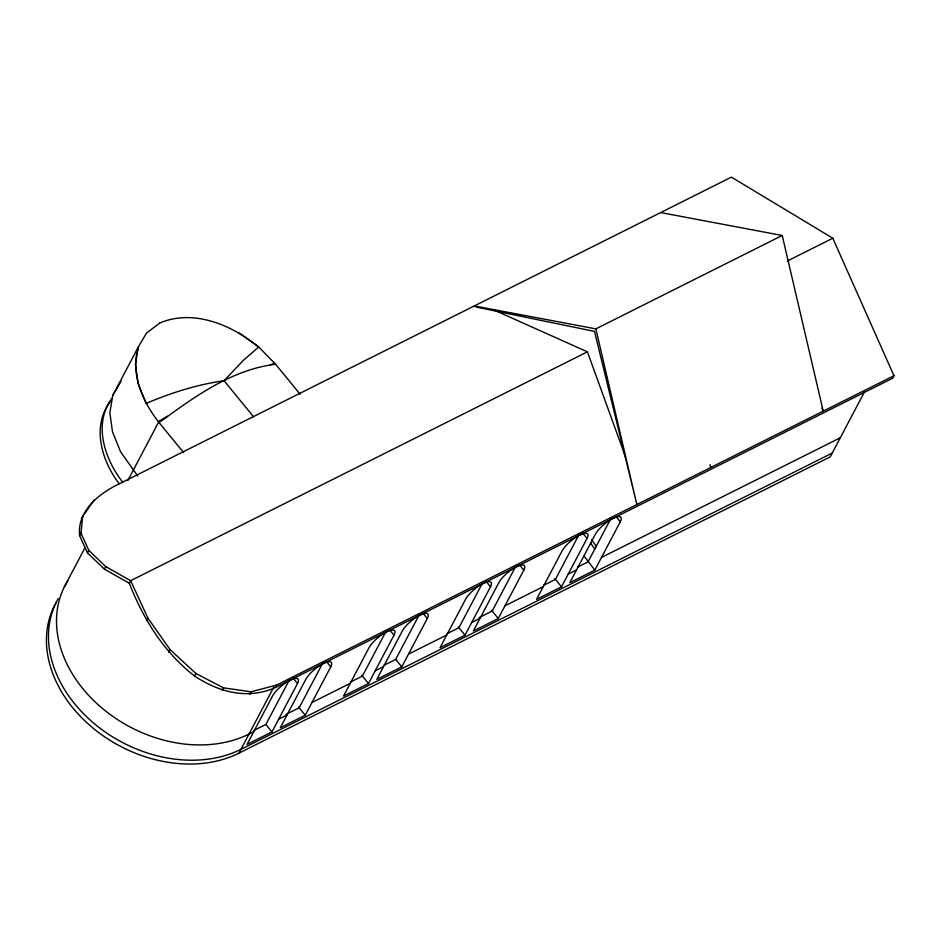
<?xml version="1.0" encoding="UTF-8"?>
<svg xmlns="http://www.w3.org/2000/svg" width="941" height="941" viewBox="0 0 941 941"><rect width="100%" height="100%" fill="white"/><g stroke="black" fill="none" stroke-linecap="round" stroke-linejoin="round"><path stroke-width="1.41" d="M79.644 535.605C77.091 512.869 95.923 496.283 114.026 486.462L731.392 177.131L832.809 238.238L893.95 375.718L892.609 378.27L275.254 687.612C247.459 699.845 218.935 692.211 194.587 676.038C163.934 652.372 143.232 618.943 129.293 583.244L104.427 569.164L87.489 552.92L79.644 535.605L80.985 533.065L82.761 515.88M159.758 323.104L146.573 332.985L138.268 347.064L112.767 395.443L109.85 412.687L112.52 431.907L120.601 451.809L137.739 476.064M138.268 347.064C130.223 373.965 142.538 401.642 159.088 422.615C193.987 397.102 231.474 369.613 275.572 364.249L258.728 346.994L239.002 332.938M138.351 347.111L135.445 364.343L138.104 383.54L146.173 403.418C171.086 392.75 197.187 384.598 224.04 380.705L243.59 360.097L258.693 347.041C231.827 325.057 193.846 308.613 159.699 323.034M94.029 499.989L84.631 513.88M64.235 587.125L85.125 547.486M87.489 552.92L88.83 550.367L80.985 533.065M127.776 480.639L158.653 422.074L183.624 452.586M104.427 569.164L105.768 566.623L88.83 550.367M129.293 583.244L130.634 580.703L587.419 351.828L625.365 456.538M146.502 620.566L147.843 618.014L130.634 580.703L105.768 566.623M168.768 652.207L170.109 649.666L147.843 618.014M194.587 676.038L195.928 673.485L170.109 649.666M222.194 690.412L223.535 687.859L251.047 691.811L276.595 685.06L893.95 375.718M249.706 694.352L251.047 691.811M56.213 602.358A123.659 95.006 27.8 0 0 93.147 728.205A123.659 95.006 27.8 0 0 238.955 753.141L273.702 687.236M275.254 687.612L276.595 685.06M254.058 730.381L265.88 724.464L289.381 679.908M297.485 683.531A16.867 5.199 -39.3 0 0 290.04 680.237A16.867 5.199 -39.3 0 0 272.525 696.034L247.024 744.413L271.984 731.91L297.485 683.531L293.133 678.214M322.657 663.229L299.167 707.785L286.029 714.36M330.762 666.851A16.867 5.199 -39.3 0 0 323.316 663.558A16.867 5.199 -39.3 0 0 305.801 679.367L280.3 727.734L305.26 715.231L330.762 666.851L326.409 661.535M385.892 631.54L362.403 676.097L350.57 682.025M393.997 635.175A16.867 5.199 -39.3 0 0 386.551 631.882A16.867 5.199 -39.3 0 0 369.037 647.679L343.536 696.058L368.496 683.542L393.997 635.175L389.645 629.847M383.857 665.346L395.679 659.418L419.168 614.861M427.285 618.496A16.867 5.199 -39.3 0 0 419.839 615.202A16.867 5.199 -39.3 0 0 402.325 630.999L376.812 679.378L401.772 666.875L427.285 618.496L422.921 613.179M481.733 584.455L458.914 627.741L447.093 633.658M490.508 586.808A16.867 5.199 -39.3 0 0 483.062 583.514A16.867 5.199 -39.3 0 0 465.548 599.323L440.047 647.69L465.007 635.187L490.508 586.808L486.156 581.491M515.68 566.506L492.19 611.062L479.051 617.649M523.796 570.14A16.867 5.199 -39.3 0 0 516.35 566.835A16.867 5.199 -39.3 0 0 498.836 582.644L473.323 631.023L498.283 618.508L523.796 570.14L519.444 564.812M579.585 533.547L555.425 579.374L543.604 585.302M587.031 538.452A16.867 5.199 -39.3 0 0 579.585 535.158A16.867 5.199 -39.3 0 0 562.071 550.956L536.558 599.335L561.518 586.831L587.031 538.452L582.679 533.135M610.85 518.597L588.031 561.871L577.515 567.141M620.307 521.773A16.867 5.199 -39.3 0 0 612.862 518.479A16.867 5.199 -39.3 0 0 595.347 534.276L569.846 582.655L594.806 570.152L620.307 521.773L616.073 516.609M864.297 392.268L830.233 456.867L238.955 753.141M112.767 395.443L121.071 381.364M112.32 397.82C92.653 423.438 104.616 459.184 122.742 482.227M110.309 401.631C91.301 426.32 101.781 461.114 119.154 483.721M81.408 518.42L83.02 516.15M158.335 421.486L167.463 416.31M595.841 328.868L636.857 504.541L594.5 331.408L477.299 307.295L474.299 305.954L595.841 328.868L782.218 235.485L823.234 411.158L821.858 408.088M787.335 261.022L832.809 238.238M253.729 731.686L249.024 734.039A123.659 95.006 27.8 0 1 101.781 707.903A123.659 95.006 27.8 0 1 67.776 580.75M278.689 719.171L287.017 715.007M311.977 702.504L350.24 683.319M375.2 670.815L383.528 666.651M408.488 654.136L446.763 634.963M471.723 622.46L480.039 618.284M504.999 605.781L543.275 586.608M568.235 574.092L576.551 569.928M601.511 557.425L840.301 437.765M832.256 453.044L240.967 749.318A123.659 95.006 27.8 0 1 95.17 724.382A123.659 95.006 27.8 0 1 58.224 598.547M270.232 364.814L274.584 363.238M660.664 212.56L782.218 235.485M494.26 310.154L587.419 351.828M195.928 673.485L223.535 687.859M594.806 570.152L584.079 556.049M554.755 578.55L561.518 586.831M491.52 610.238L498.283 618.508M275.137 363.708L300.108 394.22M458.232 626.906L465.007 635.187M224.04 380.705L253.6 416.816M395.679 659.418L401.772 666.875M361.72 675.273L368.496 683.542M298.485 706.95L305.26 715.231M265.88 724.464L271.984 731.91M591.642 539.605L596.453 546.697M590.795 543.31L594.747 549.144M709.902 464.689L710.902 467.442"/></g></svg>
